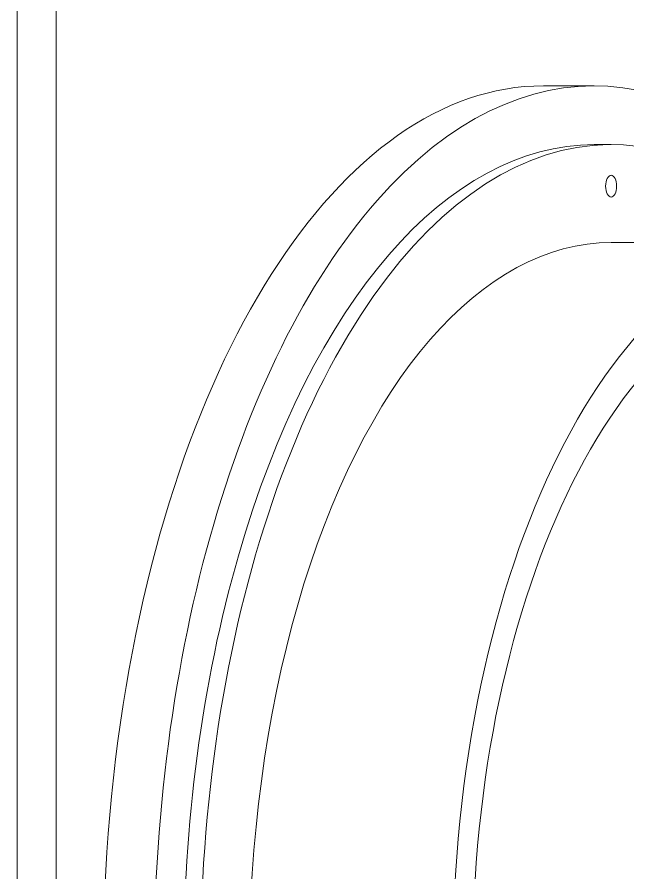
# Model space of a CAD drawing. Header units: inches. Extents: x 17 to 469, y 7 to 301.
# Drawn here: x 255.471 to 257.423, y 103.842 to 106.574 of the extents above; entities that cross this region are included whole.
import ezdxf

# ---------------------------------------------------------------- set-up
doc = ezdxf.new("R2010")
doc.units = ezdxf.units.IN
doc.header["$LTSCALE"] = 14
doc.header["$MEASUREMENT"] = 0
doc.layers.add('Visible (ANSI)', color=7, linetype='Continuous', lineweight=50)

msp = doc.modelspace()

# ---------------------------------------------------------------- linework, layer by layer
at = {"layer": 'Visible (ANSI)', "linetype": 'Continuous', "lineweight": 18}
for p, q in [((255.47134, 100.791868), (255.47134, 108.291868)), ((255.596357, 101.635618), (255.596357, 107.448118)), ((257.152727, 106.354333), (257.315107, 106.354333)), ((257.315107, 106.166833), (257.369234, 106.166833)), ((257.369234, 105.854333), (258.018753, 105.854333))]:
    msp.add_line(p, q, dxfattribs=at)
for centre, major_axis, start_param, end_param in [((257.315107, 103.541833), (0, 2.8125), 5.67192986, 8.94884126), ((257.369234, 103.541833), (0, -2.625), 2.64866739, 6.33361033), ((257.152727, 103.541833), (0, 2.8125), 0, 2.66565596), ((257.315107, 103.541833), (0, -2.625), 3.14159265, 6.28318531), ((257.369234, 103.541833), (0, -2.3125), 3.14159265, 6.28318531)]:
    msp.add_ellipse(centre, major_axis=major_axis, ratio=0.5, start_param=start_param, end_param=end_param, dxfattribs=at)
for centre, major_axis in [((257.369234, 106.034229), (0, -0.035)), ((258.018753, 103.541833), (0, 2.3125)), ((258.018753, 103.541833), (0, 2.186419))]:
    msp.add_ellipse(centre, major_axis=major_axis, ratio=0.5, dxfattribs=at)

doc.saveas('drawing.dxf')
